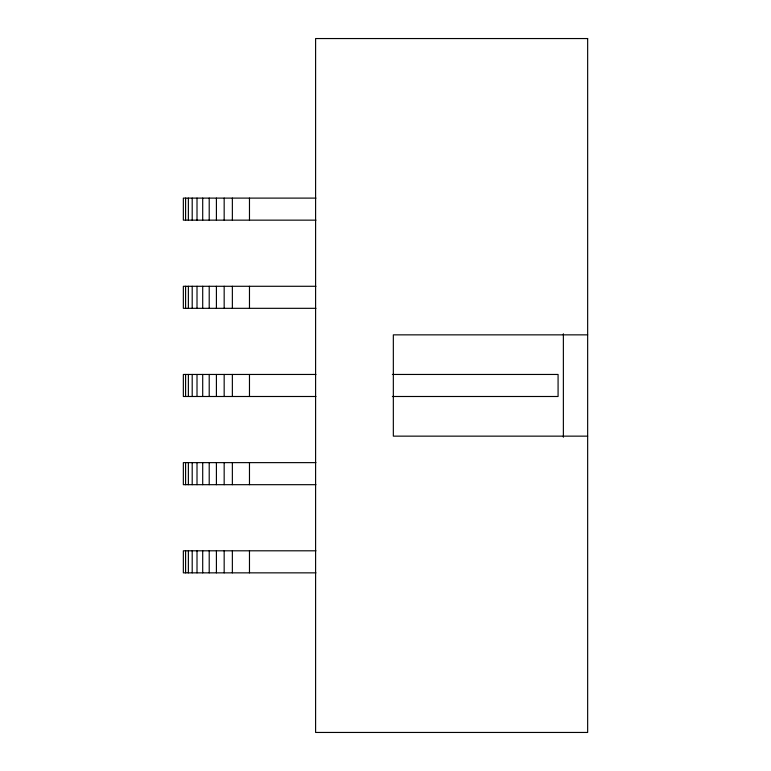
<?xml version="1.0" encoding="UTF-8"?>
<svg xmlns="http://www.w3.org/2000/svg" width="771" height="771" viewBox="0 0 771 771"><rect width="100%" height="100%" fill="white"/><g stroke="black" fill="none" stroke-linecap="round" stroke-linejoin="round"><path stroke-width="1.16" d="M315.946 198.108L183.344 198.108L183.344 220.149L315.946 220.149M315.946 286.282L183.344 286.282L183.344 308.323L315.946 308.323M587.656 334.855L393.335 334.855L393.335 436.145L587.656 436.145M315.946 374.455L183.344 374.455L183.344 396.496L315.946 396.496M392.372 374.455L558.079 374.455L558.079 396.496L392.372 396.496M315.946 462.629L183.344 462.629L183.344 484.68L315.946 484.68M315.946 550.802L183.344 550.802L183.344 572.853L315.946 572.853M563.37 333.776L563.37 437.224M249.476 198.108L249.476 220.149M249.476 286.282L249.476 308.323M249.476 374.455L249.476 396.496M249.476 462.629L249.476 484.68M249.476 550.802L249.476 572.853M232.36 198.108L232.36 220.149M232.36 286.282L232.36 308.323M232.36 374.455L232.36 396.496M232.36 462.629L232.36 484.68M232.36 550.802L232.36 572.853M224.168 198.108L224.168 220.149M224.168 286.282L224.168 308.323M224.168 374.455L224.168 396.496M224.168 462.629L224.168 484.68M224.168 550.802L224.168 572.853M216.41 198.108L216.41 220.149M216.41 286.282L216.41 308.323M216.41 374.455L216.41 396.496M216.41 462.629L216.41 484.68M216.41 550.802L216.41 572.853M209.211 198.108L209.211 220.149M209.211 286.282L209.211 308.323M209.211 374.455L209.211 396.496M209.211 462.629L209.211 484.68M209.211 550.802L209.211 572.853M202.706 198.108L202.706 220.149M202.706 286.282L202.706 308.323M202.706 374.455L202.706 396.496M202.706 462.629L202.706 484.68M202.706 550.802L202.706 572.853M197.01 198.108L197.01 220.149M197.01 286.282L197.01 308.323M197.01 374.455L197.01 396.496M197.01 462.629L197.01 484.68M197.01 550.802L197.01 572.853M192.201 198.108L192.201 220.149M192.201 286.282L192.201 308.323M192.201 374.455L192.201 396.496M192.201 462.629L192.201 484.68M192.201 550.802L192.201 572.853M188.375 198.108L188.375 220.149M188.375 286.282L188.375 308.323M188.375 374.455L188.375 396.496M188.375 462.629L188.375 484.68M188.375 550.802L188.375 572.853M185.589 198.108L185.589 220.149M185.589 286.282L185.589 308.323M185.589 374.455L185.589 396.496M185.589 462.629L185.589 484.68M185.589 550.802L185.589 572.853M587.656 38.55L315.599 38.55L315.599 732.45L587.656 732.45L587.656 38.55"/></g></svg>
